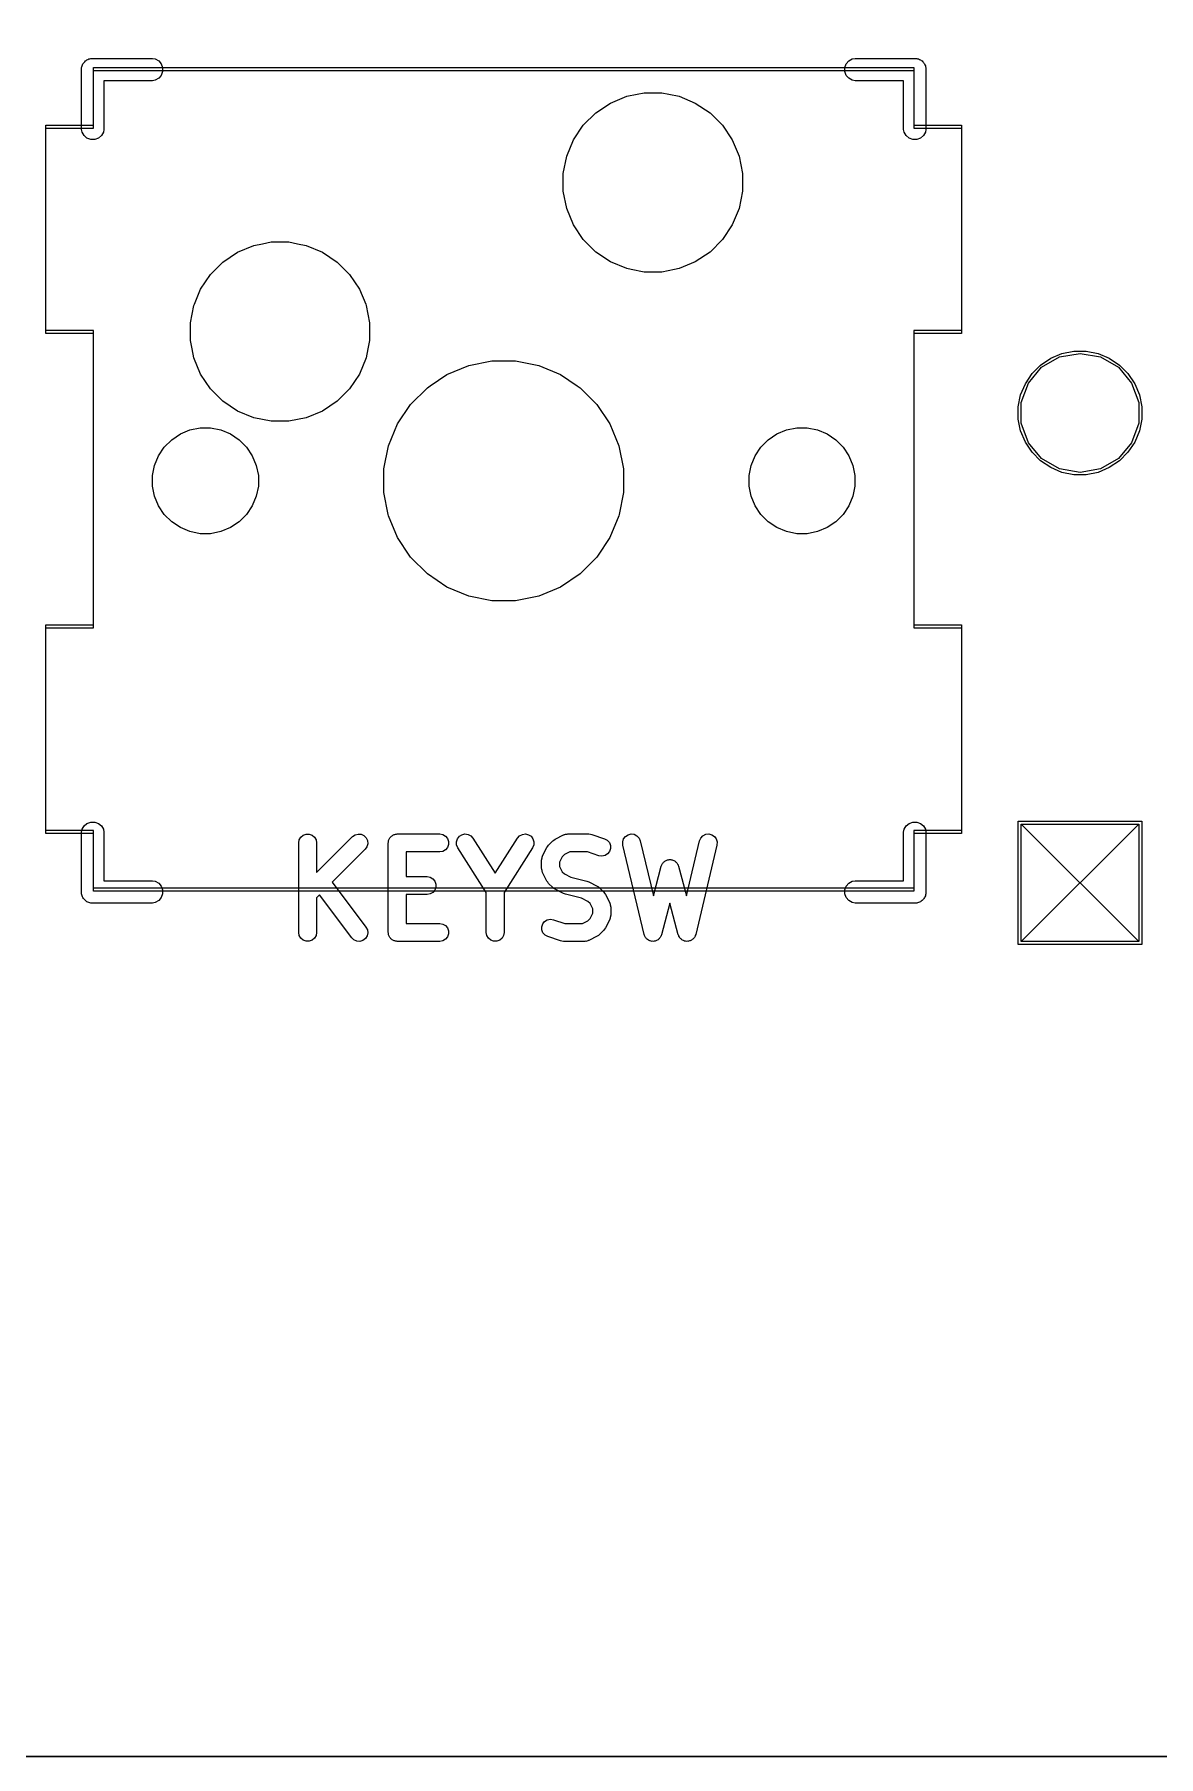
# Model space of a CAD drawing. Header units: millimetres. Extents: x 13 to 222, y -3 to 195.
# Drawn here: x 73.24 to 92.38, y 40.44 to 69.76 of the extents above; entities that cross this region are included whole.
import ezdxf

# ---------------------------------------------------------------- set-up
doc = ezdxf.new("R2010")
doc.units = ezdxf.units.MM
doc.header["$MEASUREMENT"] = 0
doc.layers.add('Ergodox plate', color=7, linetype='Continuous', lineweight=0, true_color=0xf6921e)
doc.layers.add('Orig switch cut', color=7, linetype='Continuous', lineweight=0, true_color=0xde3535)
doc.layers.add('Mask', color=134, linetype='Continuous')
doc.layers.add('Silk', color=142, linetype='Continuous')

msp = doc.modelspace()

# ---------------------------------------------------------------- linework, layer by layer
at = {"layer": 'Ergodox plate'}
msp.add_lwpolyline([(99.143, 40.444), (22.011, 40.444, -0.414214), (15.011, 47.444), (15.011, 171.874, -0.414214), (22.011, 178.874), (125.882, 178.874)], format="xyb", dxfattribs=at)
msp.add_lwpolyline([(88.213, 69.199), (88.213, 68.219), (89.026, 68.219), (89.026, 64.719), (88.213, 64.719), (88.213, 59.71), (89.026, 59.71), (89.026, 56.21), (88.213, 56.21), (88.213, 55.229), (74.243, 55.229), (74.243, 56.21), (73.431, 56.21), (73.431, 59.71), (74.243, 59.71), (74.243, 64.719), (73.431, 64.719), (73.431, 68.219), (74.243, 68.219), (74.243, 69.199)], close=True, dxfattribs=at)
at = {"layer": 'Mask', "linetype": 'Continuous'}
for p, q in [((83.047, 68.594), (83.325, 68.709)), ((83.325, 68.709), (83.501, 68.744)), ((83.501, 68.744), (83.62, 68.768)), ((83.62, 68.768), (83.92, 68.768)), ((83.92, 68.768), (84.039, 68.744)), ((84.039, 68.744), (84.215, 68.709)), ((84.215, 68.709), (84.493, 68.594)), ((82.585, 68.215), (82.797, 68.427)), ((82.797, 68.427), (83.047, 68.594)), ((84.493, 68.594), (84.743, 68.427)), ((84.743, 68.427), (84.955, 68.215)), ((82.418, 67.965), (82.585, 68.215)), ((84.955, 68.215), (85.122, 67.965)), ((82.303, 67.687), (82.418, 67.965)), ((85.122, 67.965), (85.237, 67.687)), ((82.244, 67.392), (82.303, 67.687)), ((85.237, 67.687), (85.296, 67.392)), ((82.244, 67.092), (82.244, 67.392)), ((85.296, 67.392), (85.296, 67.092)), ((82.303, 66.797), (82.244, 67.092)), ((85.296, 67.092), (85.237, 66.797)), ((82.418, 66.519), (82.303, 66.797)), ((85.237, 66.797), (85.122, 66.519)), ((82.585, 66.269), (82.418, 66.519)), ((82.797, 66.057), (82.585, 66.269)), ((84.955, 66.269), (84.743, 66.057)), ((85.122, 66.519), (84.955, 66.269)), ((76.447, 65.887), (76.697, 66.054)), ((76.697, 66.054), (76.975, 66.169)), ((76.975, 66.169), (77.122, 66.199)), ((77.122, 66.199), (77.27, 66.228)), ((77.27, 66.228), (77.57, 66.228)), ((77.57, 66.228), (77.718, 66.199)), ((77.718, 66.199), (77.865, 66.169)), ((77.865, 66.169), (78.143, 66.054)), ((78.143, 66.054), (78.393, 65.887)), ((83.047, 65.89), (82.797, 66.057)), ((84.743, 66.057), (84.493, 65.89)), ((76.235, 65.675), (76.447, 65.887)), ((78.393, 65.887), (78.605, 65.675)), ((83.325, 65.775), (83.047, 65.89)), ((83.4, 65.76), (83.325, 65.775)), ((83.62, 65.716), (83.4, 65.76)), ((83.92, 65.716), (83.62, 65.716)), ((84.14, 65.76), (83.92, 65.716)), ((84.215, 65.775), (84.14, 65.76)), ((84.493, 65.89), (84.215, 65.775)), ((75.961, 65.167), (76.068, 65.425)), ((76.068, 65.425), (76.235, 65.675)), ((78.605, 65.675), (78.772, 65.425)), ((78.772, 65.425), (78.879, 65.167)), ((75.894, 64.852), (75.953, 65.147)), ((75.953, 65.147), (75.961, 65.167)), ((78.879, 65.167), (78.887, 65.147)), ((78.887, 65.147), (78.946, 64.852)), ((75.894, 64.552), (75.894, 64.852)), ((78.946, 64.852), (78.946, 64.552)), ((75.923, 64.406), (75.894, 64.552)), ((78.946, 64.552), (78.917, 64.406)), ((75.953, 64.257), (75.923, 64.406)), ((76.068, 63.979), (75.953, 64.257)), ((78.887, 64.257), (78.772, 63.979)), ((78.917, 64.406), (78.887, 64.257)), ((90.374, 64.133), (90.546, 64.248)), ((90.546, 64.248), (90.737, 64.328)), ((90.737, 64.328), (90.94, 64.368)), ((90.94, 64.368), (91.147, 64.368)), ((91.147, 64.368), (91.351, 64.328)), ((91.351, 64.328), (91.542, 64.248)), ((91.542, 64.248), (91.714, 64.133)), ((76.235, 63.729), (76.068, 63.979)), ((78.772, 63.979), (78.605, 63.729)), ((79.977, 63.78), (80.263, 63.971)), ((80.263, 63.971), (80.635, 64.125)), ((80.635, 64.125), (81.029, 64.203)), ((80.635, 64.125), (80.635, 64.125)), ((80.635, 64.125), (80.635, 64.125)), ((81.029, 64.203), (81.431, 64.203)), ((81.431, 64.203), (81.825, 64.125)), ((81.825, 64.125), (81.825, 64.125)), ((81.825, 64.125), (81.825, 64.125)), ((81.825, 64.125), (82.197, 63.971)), ((82.197, 63.971), (82.483, 63.78)), ((90.113, 63.815), (90.228, 63.987)), ((90.228, 63.987), (90.374, 64.133)), ((91.714, 64.133), (91.86, 63.987)), ((91.86, 63.987), (91.975, 63.815)), ((76.447, 63.517), (76.235, 63.729)), ((78.605, 63.729), (78.393, 63.517)), ((79.645, 63.463), (79.929, 63.747)), ((79.929, 63.747), (79.977, 63.78)), ((82.483, 63.78), (82.531, 63.747)), ((82.531, 63.747), (82.815, 63.463)), ((89.993, 63.421), (90.033, 63.624)), ((90.033, 63.624), (90.113, 63.815)), ((91.975, 63.815), (92.055, 63.624)), ((92.055, 63.624), (92.095, 63.421)), ((76.697, 63.35), (76.447, 63.517)), ((76.975, 63.235), (76.697, 63.35)), ((78.143, 63.35), (77.865, 63.235)), ((78.393, 63.517), (78.143, 63.35)), ((79.421, 63.129), (79.645, 63.463)), ((79.645, 63.463), (79.645, 63.463)), ((82.815, 63.463), (82.815, 63.463)), ((82.815, 63.463), (83.039, 63.129)), ((89.993, 63.213), (89.993, 63.421)), ((92.095, 63.421), (92.095, 63.213)), ((75.887, 63.028), (76.061, 63.063)), ((76.061, 63.063), (76.239, 63.063)), ((76.239, 63.063), (76.413, 63.028)), ((77.122, 63.205), (76.975, 63.235)), ((77.27, 63.176), (77.122, 63.205)), ((77.57, 63.176), (77.27, 63.176)), ((77.718, 63.205), (77.57, 63.176)), ((77.865, 63.235), (77.718, 63.205)), ((79.268, 62.758), (79.421, 63.129)), ((83.039, 63.129), (83.192, 62.758)), ((86.047, 63.028), (86.221, 63.063)), ((86.221, 63.063), (86.399, 63.063)), ((86.399, 63.063), (86.573, 63.028)), ((90.033, 63.01), (89.993, 63.213)), ((92.095, 63.213), (92.055, 63.01)), ((75.45, 62.736), (75.576, 62.862)), ((75.576, 62.862), (75.723, 62.96)), ((75.723, 62.96), (75.887, 63.028)), ((76.413, 63.028), (76.577, 62.96)), ((76.577, 62.96), (76.724, 62.862)), ((76.724, 62.862), (76.85, 62.736)), ((79.189, 62.363), (79.267, 62.757)), ((79.267, 62.757), (79.268, 62.758)), ((83.192, 62.758), (83.193, 62.757)), ((83.193, 62.757), (83.271, 62.363)), ((85.61, 62.736), (85.736, 62.862)), ((85.736, 62.862), (85.883, 62.96)), ((85.883, 62.96), (86.047, 63.028)), ((86.573, 63.028), (86.737, 62.96)), ((86.737, 62.96), (86.884, 62.862)), ((86.884, 62.862), (87.01, 62.736)), ((90.113, 62.819), (90.033, 63.01)), ((90.228, 62.647), (90.113, 62.819)), ((91.975, 62.819), (91.86, 62.647)), ((92.055, 63.01), (91.975, 62.819)), ((75.284, 62.425), (75.352, 62.589)), ((75.352, 62.589), (75.45, 62.736)), ((76.85, 62.736), (76.948, 62.589)), ((76.948, 62.589), (77.016, 62.425)), ((85.444, 62.425), (85.512, 62.589)), ((85.512, 62.589), (85.61, 62.736)), ((87.01, 62.736), (87.108, 62.589)), ((87.108, 62.589), (87.176, 62.425)), ((90.374, 62.501), (90.228, 62.647)), ((90.546, 62.386), (90.374, 62.501)), ((91.714, 62.501), (91.542, 62.386)), ((91.86, 62.647), (91.714, 62.501)), ((75.249, 62.251), (75.284, 62.425)), ((75.249, 62.073), (75.249, 62.251)), ((77.016, 62.425), (77.051, 62.251)), ((77.051, 62.251), (77.051, 62.073)), ((79.189, 61.961), (79.189, 62.363)), ((83.271, 62.363), (83.271, 61.961)), ((85.409, 62.251), (85.444, 62.425)), ((85.409, 62.073), (85.409, 62.251)), ((87.176, 62.425), (87.211, 62.251)), ((87.211, 62.251), (87.211, 62.073)), ((90.737, 62.306), (90.546, 62.386)), ((90.94, 62.266), (90.737, 62.306)), ((91.147, 62.266), (90.94, 62.266)), ((91.351, 62.306), (91.147, 62.266)), ((91.542, 62.386), (91.351, 62.306)), ((75.284, 61.899), (75.249, 62.073)), ((75.352, 61.735), (75.284, 61.899)), ((77.016, 61.899), (76.948, 61.735)), ((77.051, 62.073), (77.016, 61.899)), ((79.263, 61.587), (79.189, 61.961)), ((83.271, 61.961), (83.197, 61.587)), ((85.444, 61.899), (85.409, 62.073)), ((85.512, 61.735), (85.444, 61.899)), ((87.176, 61.899), (87.108, 61.735)), ((87.211, 62.073), (87.176, 61.899)), ((75.45, 61.588), (75.352, 61.735)), ((75.576, 61.462), (75.45, 61.588)), ((76.85, 61.588), (76.724, 61.462)), ((76.948, 61.735), (76.85, 61.588)), ((79.267, 61.567), (79.263, 61.587)), ((83.197, 61.587), (83.193, 61.567)), ((85.61, 61.588), (85.512, 61.735)), ((85.736, 61.462), (85.61, 61.588)), ((87.01, 61.588), (86.884, 61.462)), ((87.108, 61.735), (87.01, 61.588)), ((75.723, 61.364), (75.576, 61.462)), ((75.887, 61.296), (75.723, 61.364)), ((76.061, 61.261), (75.887, 61.296)), ((76.413, 61.296), (76.239, 61.261)), ((76.577, 61.364), (76.413, 61.296)), ((76.724, 61.462), (76.577, 61.364)), ((79.421, 61.195), (79.267, 61.567)), ((83.193, 61.567), (83.039, 61.195)), ((85.883, 61.364), (85.736, 61.462)), ((86.047, 61.296), (85.883, 61.364)), ((86.221, 61.261), (86.047, 61.296)), ((86.573, 61.296), (86.399, 61.261)), ((86.737, 61.364), (86.573, 61.296)), ((86.884, 61.462), (86.737, 61.364)), ((76.239, 61.261), (76.061, 61.261)), ((79.631, 60.881), (79.421, 61.195)), ((83.039, 61.195), (82.829, 60.881)), ((86.399, 61.261), (86.221, 61.261)), ((79.645, 60.861), (79.631, 60.881)), ((79.929, 60.577), (79.645, 60.861)), ((82.815, 60.861), (82.531, 60.577)), ((82.829, 60.881), (82.815, 60.861)), ((80.263, 60.353), (79.929, 60.577)), ((79.929, 60.577), (79.929, 60.577)), ((82.531, 60.577), (82.197, 60.353)), ((82.531, 60.577), (82.531, 60.577)), ((80.635, 60.199), (80.263, 60.353)), ((81.029, 60.121), (80.635, 60.199)), ((80.635, 60.199), (80.635, 60.199)), ((80.635, 60.199), (80.635, 60.199)), ((81.431, 60.121), (81.029, 60.121)), ((81.825, 60.199), (81.431, 60.121)), ((82.197, 60.353), (81.825, 60.199)), ((81.825, 60.199), (81.825, 60.199)), ((81.825, 60.199), (81.825, 60.199)), ((89.993, 54.266), (89.993, 56.368)), ((89.993, 56.368), (92.095, 56.368)), ((92.095, 56.368), (92.095, 54.266)), ((92.095, 54.266), (89.993, 54.266))]:
    msp.add_line(p, q, dxfattribs=at)
at = {"layer": 'Orig switch cut', "lineweight": 0}
msp.add_line((13.177, 40.444), (105.551, 40.444), dxfattribs=at)
at = {"layer": 'Orig switch cut'}
msp.add_lwpolyline([(88.215, 69.147), (88.215, 68.167), (89.028, 68.167), (89.028, 64.667), (88.215, 64.667), (88.215, 59.658), (89.028, 59.658), (89.028, 56.158), (88.215, 56.158), (88.215, 55.177), (74.245, 55.177), (74.245, 56.158), (73.432, 56.158), (73.432, 59.658), (74.245, 59.658), (74.245, 64.667), (73.432, 64.667), (73.432, 68.167), (74.245, 68.167), (74.245, 69.147)], close=True, dxfattribs=at)
at = {"layer": 'Silk', "linetype": 'Continuous'}
for p, q in [((74.04, 69.196), (74.045, 69.211)), ((74.04, 69.179), (74.04, 69.196)), ((74.045, 69.211), (74.048, 69.228)), ((74.048, 69.228), (74.057, 69.243)), ((74.057, 69.243), (74.062, 69.259)), ((74.062, 69.259), (74.073, 69.272)), ((74.073, 69.272), (74.082, 69.286)), ((74.082, 69.286), (74.095, 69.297)), ((74.095, 69.297), (74.106, 69.31)), ((74.106, 69.31), (74.12, 69.319)), ((74.12, 69.319), (74.133, 69.33)), ((74.133, 69.33), (74.149, 69.335)), ((74.149, 69.335), (74.164, 69.344)), ((74.164, 69.344), (74.181, 69.347)), ((74.181, 69.347), (74.196, 69.352)), ((74.196, 69.352), (74.213, 69.352)), ((74.213, 69.352), (74.213, 69.352)), ((74.213, 69.352), (75.247, 69.352)), ((75.247, 69.352), (75.296, 69.344)), ((75.296, 69.344), (75.354, 69.31)), ((75.354, 69.31), (75.398, 69.259)), ((75.398, 69.259), (75.42, 69.196)), ((75.42, 69.196), (75.42, 69.128)), ((87.04, 69.196), (87.062, 69.259)), ((87.04, 69.128), (87.04, 69.196)), ((87.062, 69.259), (87.106, 69.31)), ((87.106, 69.31), (87.164, 69.344)), ((87.164, 69.344), (87.213, 69.352)), ((87.213, 69.352), (88.247, 69.352)), ((88.247, 69.352), (88.264, 69.352)), ((88.247, 69.352), (88.247, 69.352)), ((88.264, 69.352), (88.279, 69.347)), ((88.279, 69.347), (88.296, 69.344)), ((88.296, 69.344), (88.311, 69.335)), ((88.311, 69.335), (88.327, 69.33)), ((88.327, 69.33), (88.34, 69.319)), ((88.34, 69.319), (88.354, 69.31)), ((88.354, 69.31), (88.365, 69.297)), ((88.365, 69.297), (88.378, 69.286)), ((88.378, 69.286), (88.387, 69.272)), ((88.387, 69.272), (88.398, 69.259)), ((88.398, 69.259), (88.403, 69.243)), ((88.403, 69.243), (88.412, 69.228)), ((88.412, 69.228), (88.415, 69.211)), ((88.415, 69.211), (88.42, 69.196)), ((88.42, 69.196), (88.42, 69.179)), ((74.04, 68.145), (74.039, 69.179)), ((74.039, 69.179), (74.04, 69.179)), ((75.247, 68.971), (74.42, 68.971)), ((74.42, 68.971), (74.42, 68.145)), ((75.296, 68.98), (75.247, 68.971)), ((75.354, 69.014), (75.296, 68.98)), ((75.398, 69.065), (75.354, 69.014)), ((75.42, 69.128), (75.398, 69.065)), ((87.062, 69.065), (87.04, 69.128)), ((87.106, 69.014), (87.062, 69.065)), ((87.164, 68.98), (87.106, 69.014)), ((87.213, 68.971), (87.164, 68.98)), ((88.04, 68.971), (87.213, 68.971)), ((88.039, 68.145), (88.04, 68.971)), ((88.42, 69.179), (88.42, 69.179)), ((88.42, 69.179), (88.42, 68.145)), ((74.048, 68.096), (74.04, 68.145)), ((74.082, 68.038), (74.048, 68.096)), ((74.133, 67.994), (74.082, 68.038)), ((74.378, 68.038), (74.327, 67.994)), ((74.412, 68.096), (74.378, 68.038)), ((74.42, 68.145), (74.412, 68.096)), ((88.048, 68.096), (88.039, 68.145)), ((88.082, 68.038), (88.048, 68.096)), ((88.133, 67.994), (88.082, 68.038)), ((88.378, 68.038), (88.327, 67.994)), ((88.412, 68.096), (88.378, 68.038)), ((88.42, 68.145), (88.412, 68.096)), ((74.196, 67.972), (74.133, 67.994)), ((74.264, 67.972), (74.196, 67.972)), ((74.327, 67.994), (74.264, 67.972)), ((88.196, 67.972), (88.133, 67.994)), ((88.264, 67.972), (88.196, 67.972)), ((88.327, 67.994), (88.264, 67.972)), ((90.391, 64.095), (90.697, 64.271)), ((90.697, 64.271), (91.044, 64.332)), ((91.044, 64.332), (91.391, 64.271)), ((91.391, 64.271), (91.697, 64.095)), ((90.165, 63.825), (90.391, 64.095)), ((91.697, 64.095), (91.923, 63.825)), ((90.044, 63.493), (90.165, 63.825)), ((91.923, 63.825), (92.044, 63.493)), ((90.044, 63.141), (90.044, 63.493)), ((92.044, 63.493), (92.044, 63.141)), ((90.165, 62.809), (90.044, 63.141)), ((92.044, 63.141), (91.923, 62.809)), ((90.391, 62.539), (90.165, 62.809)), ((91.923, 62.809), (91.697, 62.539)), ((90.697, 62.363), (90.391, 62.539)), ((91.697, 62.539), (91.391, 62.363)), ((91.044, 62.302), (90.697, 62.363)), ((91.391, 62.363), (91.044, 62.302)), ((74.082, 56.286), (74.133, 56.33)), ((74.133, 56.33), (74.196, 56.352)), ((74.196, 56.352), (74.264, 56.352)), ((74.264, 56.352), (74.327, 56.33)), ((74.327, 56.33), (74.378, 56.286)), ((88.082, 56.286), (88.133, 56.33)), ((88.133, 56.33), (88.196, 56.352)), ((88.196, 56.352), (88.264, 56.352)), ((88.264, 56.352), (88.327, 56.33)), ((88.327, 56.33), (88.378, 56.286)), ((90.044, 54.317), (90.044, 56.317)), ((90.044, 56.317), (92.044, 56.317)), ((92.044, 56.317), (92.044, 54.317)), ((74.039, 56.179), (74.048, 56.228)), ((74.04, 55.196), (74.039, 56.179)), ((74.048, 56.228), (74.082, 56.286)), ((74.378, 56.286), (74.412, 56.228)), ((74.412, 56.228), (74.42, 56.179)), ((74.42, 56.179), (74.42, 55.352)), ((77.739, 55.997), (77.749, 56.049)), ((77.749, 56.049), (77.775, 56.095)), ((77.775, 56.095), (77.816, 56.129)), ((77.816, 56.129), (77.865, 56.147)), ((77.865, 56.147), (77.918, 56.147)), ((77.918, 56.147), (77.968, 56.129)), ((77.968, 56.129), (78.008, 56.095)), ((78.008, 56.095), (78.035, 56.049)), ((78.035, 56.049), (78.044, 55.997)), ((78.044, 55.494), (78.655, 56.104)), ((78.655, 56.104), (78.698, 56.135)), ((78.698, 56.135), (78.749, 56.148)), ((78.749, 56.148), (78.802, 56.144)), ((78.802, 56.144), (78.85, 56.121)), ((78.85, 56.121), (78.887, 56.084)), ((78.887, 56.084), (78.91, 56.036)), ((78.91, 56.036), (78.914, 55.983)), ((79.263, 55.997), (79.266, 56.01)), ((79.266, 56.023), (79.27, 56.036)), ((79.266, 56.01), (79.266, 56.023)), ((79.27, 56.036), (79.273, 56.049)), ((79.273, 56.049), (79.279, 56.06)), ((79.279, 56.06), (79.284, 56.073)), ((79.284, 56.073), (79.292, 56.083)), ((79.292, 56.083), (79.299, 56.095)), ((79.299, 56.095), (79.309, 56.103)), ((79.309, 56.103), (79.318, 56.113)), ((79.318, 56.113), (79.329, 56.12)), ((79.329, 56.12), (79.34, 56.129)), ((79.34, 56.129), (79.352, 56.133)), ((79.352, 56.133), (79.364, 56.14)), ((79.364, 56.14), (79.377, 56.142)), ((79.377, 56.142), (79.389, 56.147)), ((79.389, 56.147), (79.403, 56.147)), ((79.403, 56.147), (79.416, 56.149)), ((79.416, 56.149), (80.141, 56.149)), ((80.141, 56.149), (80.194, 56.14)), ((80.194, 56.14), (80.239, 56.113)), ((80.239, 56.113), (80.273, 56.073)), ((80.273, 56.073), (80.292, 56.023)), ((80.292, 56.023), (80.292, 55.97)), ((80.426, 56.017), (80.442, 56.067)), ((80.428, 55.964), (80.426, 56.017)), ((80.442, 56.067), (80.474, 56.109)), ((80.474, 56.109), (80.519, 56.137)), ((80.519, 56.137), (80.57, 56.149)), ((80.57, 56.149), (80.623, 56.142)), ((80.623, 56.142), (80.67, 56.117)), ((80.67, 56.117), (80.705, 56.078)), ((80.705, 56.078), (81.085, 55.482)), ((81.085, 55.482), (81.464, 56.078)), ((81.464, 56.078), (81.5, 56.117)), ((81.5, 56.117), (81.547, 56.142)), ((81.547, 56.142), (81.599, 56.149)), ((81.599, 56.149), (81.651, 56.137)), ((81.651, 56.137), (81.696, 56.109)), ((81.696, 56.109), (81.728, 56.067)), ((81.728, 56.067), (81.744, 56.017)), ((81.744, 56.017), (81.742, 55.964)), ((81.993, 55.959), (82.066, 56.032)), ((82.066, 56.032), (82.086, 56.046)), ((82.086, 56.046), (82.105, 56.06)), ((82.105, 56.06), (82.25, 56.133)), ((82.25, 56.133), (82.259, 56.135)), ((82.259, 56.135), (82.266, 56.14)), ((82.266, 56.14), (82.284, 56.143)), ((82.284, 56.143), (82.301, 56.148)), ((82.301, 56.148), (82.31, 56.147)), ((82.31, 56.147), (82.319, 56.149)), ((82.319, 56.149), (82.681, 56.149)), ((82.681, 56.149), (82.705, 56.145)), ((82.705, 56.145), (82.73, 56.141)), ((82.73, 56.141), (82.947, 56.069)), ((82.947, 56.069), (82.994, 56.043)), ((82.994, 56.043), (83.029, 56.004)), ((83.029, 56.004), (83.048, 55.955)), ((83.256, 56.014), (83.271, 56.065)), ((83.259, 55.961), (83.256, 56.014)), ((83.271, 56.065), (83.302, 56.107)), ((83.302, 56.107), (83.347, 56.136)), ((83.347, 56.136), (83.398, 56.149)), ((83.398, 56.149), (83.451, 56.143)), ((83.451, 56.143), (83.498, 56.119)), ((83.498, 56.119), (83.534, 56.08)), ((83.534, 56.08), (83.555, 56.032)), ((83.555, 56.032), (83.778, 55.095)), ((84.342, 55.095), (84.565, 56.032)), ((84.565, 56.032), (84.586, 56.08)), ((84.586, 56.08), (84.623, 56.119)), ((84.623, 56.119), (84.67, 56.143)), ((84.67, 56.143), (84.722, 56.149)), ((84.722, 56.149), (84.774, 56.136)), ((84.774, 56.136), (84.818, 56.107)), ((84.818, 56.107), (84.85, 56.065)), ((84.85, 56.065), (84.865, 56.014)), ((84.865, 56.014), (84.862, 55.961)), ((88.039, 55.352), (88.04, 56.179)), ((88.04, 56.179), (88.048, 56.228)), ((88.048, 56.228), (88.082, 56.286)), ((88.378, 56.286), (88.412, 56.228)), ((88.412, 56.228), (88.42, 56.179)), ((88.42, 56.179), (88.42, 55.145)), ((77.739, 54.473), (77.739, 55.997)), ((78.044, 55.997), (78.044, 55.494)), ((78.87, 55.889), (78.311, 55.329)), ((78.901, 55.932), (78.87, 55.889)), ((78.914, 55.983), (78.901, 55.932)), ((79.263, 54.473), (79.263, 55.997)), ((80.141, 55.844), (79.568, 55.844)), ((79.568, 55.844), (79.568, 55.423)), ((80.194, 55.853), (80.141, 55.844)), ((80.239, 55.88), (80.194, 55.853)), ((80.273, 55.92), (80.239, 55.88)), ((80.292, 55.97), (80.273, 55.92)), ((80.448, 55.915), (80.428, 55.964)), ((80.932, 55.154), (80.448, 55.915)), ((81.721, 55.915), (81.237, 55.154)), ((81.742, 55.964), (81.721, 55.915)), ((81.876, 55.706), (81.877, 55.715)), ((81.877, 55.724), (81.882, 55.741)), ((81.877, 55.715), (81.877, 55.724)), ((81.882, 55.741), (81.885, 55.758)), ((81.885, 55.758), (81.889, 55.766)), ((81.889, 55.766), (81.892, 55.774)), ((81.892, 55.774), (81.965, 55.92)), ((81.965, 55.92), (81.979, 55.939)), ((81.979, 55.939), (81.993, 55.959)), ((82.226, 55.761), (82.181, 55.67)), ((82.264, 55.799), (82.226, 55.761)), ((82.355, 55.844), (82.264, 55.799)), ((82.657, 55.844), (82.355, 55.844)), ((82.851, 55.779), (82.657, 55.844)), ((82.903, 55.772), (82.851, 55.779)), ((82.955, 55.782), (82.903, 55.772)), ((83, 55.81), (82.955, 55.782)), ((83.033, 55.851), (83, 55.81)), ((83.05, 55.902), (83.033, 55.851)), ((83.048, 55.955), (83.05, 55.902)), ((83.622, 54.437), (83.259, 55.961)), ((84.009, 55.703), (84.021, 55.708)), ((84.021, 55.708), (84.034, 55.709)), ((84.034, 55.709), (84.047, 55.713)), ((84.047, 55.713), (84.06, 55.712)), ((84.06, 55.712), (84.073, 55.713)), ((84.073, 55.713), (84.086, 55.709)), ((84.086, 55.709), (84.1, 55.708)), ((84.1, 55.708), (84.112, 55.703)), ((84.862, 55.961), (84.499, 54.437)), ((79.568, 55.423), (79.924, 55.423)), ((79.924, 55.423), (79.976, 55.414)), ((79.976, 55.414), (80.022, 55.388)), ((81.876, 55.561), (81.876, 55.706)), ((81.877, 55.552), (81.876, 55.561)), ((81.877, 55.544), (81.877, 55.552)), ((81.882, 55.527), (81.877, 55.544)), ((81.885, 55.509), (81.882, 55.527)), ((81.889, 55.501), (81.885, 55.509)), ((81.892, 55.493), (81.889, 55.501)), ((81.965, 55.348), (81.892, 55.493)), ((82.181, 55.67), (82.181, 55.597)), ((82.181, 55.597), (82.226, 55.506)), ((82.226, 55.506), (82.264, 55.469)), ((82.264, 55.469), (82.372, 55.415)), ((82.372, 55.415), (82.646, 55.346)), ((83.778, 55.095), (83.913, 55.6)), ((83.913, 55.6), (83.919, 55.613)), ((83.919, 55.613), (83.922, 55.626)), ((83.922, 55.626), (83.93, 55.636)), ((83.93, 55.636), (83.935, 55.648)), ((83.935, 55.648), (83.945, 55.658)), ((83.945, 55.658), (83.953, 55.669)), ((83.953, 55.669), (83.963, 55.677)), ((83.963, 55.677), (83.973, 55.686)), ((83.973, 55.686), (83.985, 55.692)), ((83.985, 55.692), (83.996, 55.699)), ((83.996, 55.699), (84.009, 55.703)), ((84.112, 55.703), (84.125, 55.699)), ((84.125, 55.699), (84.136, 55.692)), ((84.136, 55.692), (84.148, 55.686)), ((84.148, 55.686), (84.157, 55.677)), ((84.157, 55.677), (84.168, 55.669)), ((84.168, 55.669), (84.176, 55.658)), ((84.176, 55.658), (84.185, 55.648)), ((84.185, 55.648), (84.191, 55.636)), ((84.191, 55.636), (84.198, 55.626)), ((84.198, 55.626), (84.202, 55.613)), ((84.202, 55.613), (84.208, 55.6)), ((84.208, 55.6), (84.342, 55.095)), ((74.04, 55.128), (74.04, 55.196)), ((74.045, 55.113), (74.04, 55.128)), ((74.42, 55.352), (75.247, 55.352)), ((75.247, 55.352), (75.296, 55.344)), ((75.296, 55.344), (75.354, 55.31)), ((75.354, 55.31), (75.398, 55.259)), ((75.398, 55.259), (75.42, 55.196)), ((75.42, 55.128), (75.398, 55.065)), ((75.42, 55.196), (75.42, 55.128)), ((78.311, 55.329), (78.884, 54.564)), ((79.976, 55.128), (79.924, 55.118)), ((80.022, 55.154), (79.976, 55.128)), ((80.022, 55.388), (80.056, 55.347)), ((80.056, 55.195), (80.022, 55.154)), ((80.056, 55.347), (80.074, 55.297)), ((80.074, 55.244), (80.056, 55.195)), ((80.074, 55.297), (80.074, 55.244)), ((80.932, 54.473), (80.932, 55.154)), ((81.237, 55.154), (81.237, 54.473)), ((81.979, 55.328), (81.965, 55.348)), ((81.993, 55.308), (81.979, 55.328)), ((82.066, 55.236), (81.993, 55.308)), ((82.086, 55.222), (82.066, 55.236)), ((82.105, 55.207), (82.086, 55.222)), ((82.25, 55.135), (82.105, 55.207)), ((82.266, 55.13), (82.25, 55.135)), ((82.282, 55.123), (82.266, 55.13)), ((82.556, 55.054), (82.282, 55.123)), ((82.646, 55.346), (82.661, 55.339)), ((82.661, 55.339), (82.677, 55.335)), ((82.677, 55.335), (82.822, 55.262)), ((82.822, 55.262), (82.842, 55.247)), ((82.842, 55.247), (82.862, 55.233)), ((82.862, 55.233), (82.934, 55.161)), ((82.934, 55.161), (82.948, 55.141)), ((82.948, 55.141), (82.963, 55.121)), ((82.963, 55.121), (83.035, 54.976)), ((87.04, 55.196), (87.062, 55.259)), ((87.04, 55.128), (87.04, 55.196)), ((87.062, 55.065), (87.04, 55.128)), ((87.062, 55.259), (87.106, 55.31)), ((87.106, 55.31), (87.164, 55.344)), ((87.164, 55.344), (87.213, 55.352)), ((87.213, 55.352), (88.039, 55.352)), ((88.42, 55.128), (88.415, 55.113)), ((88.42, 55.145), (88.42, 55.145)), ((88.42, 55.145), (88.42, 55.128)), ((74.048, 55.096), (74.045, 55.113)), ((74.057, 55.081), (74.048, 55.096)), ((74.062, 55.065), (74.057, 55.081)), ((74.073, 55.052), (74.062, 55.065)), ((74.082, 55.038), (74.073, 55.052)), ((74.095, 55.027), (74.082, 55.038)), ((74.106, 55.014), (74.095, 55.027)), ((74.12, 55.005), (74.106, 55.014)), ((74.133, 54.994), (74.12, 55.005)), ((74.149, 54.989), (74.133, 54.994)), ((74.164, 54.98), (74.149, 54.989)), ((74.181, 54.977), (74.164, 54.98)), ((74.196, 54.972), (74.181, 54.977)), ((74.213, 54.972), (74.196, 54.972)), ((74.213, 54.971), (74.213, 54.972)), ((75.247, 54.971), (74.213, 54.971)), ((75.296, 54.98), (75.247, 54.971)), ((75.354, 55.014), (75.296, 54.98)), ((75.398, 55.065), (75.354, 55.014)), ((78.093, 55.111), (78.044, 55.063)), ((78.044, 55.063), (78.044, 54.473)), ((78.641, 54.381), (78.093, 55.111)), ((79.924, 55.118), (79.568, 55.118)), ((79.568, 55.118), (79.568, 54.625)), ((82.664, 55), (82.556, 55.054)), ((82.701, 54.963), (82.664, 55)), ((82.747, 54.872), (82.701, 54.963)), ((82.747, 54.799), (82.747, 54.872)), ((83.035, 54.976), (83.038, 54.968)), ((83.038, 54.968), (83.042, 54.96)), ((83.042, 54.96), (83.045, 54.943)), ((83.045, 54.943), (83.051, 54.925)), ((83.051, 54.925), (83.05, 54.917)), ((83.05, 54.917), (83.052, 54.908)), ((83.052, 54.908), (83.052, 54.763)), ((84.06, 54.97), (83.917, 54.433)), ((84.203, 54.433), (84.06, 54.97)), ((87.106, 55.014), (87.062, 55.065)), ((87.164, 54.98), (87.106, 55.014)), ((87.213, 54.971), (87.164, 54.98)), ((88.247, 54.971), (87.213, 54.971)), ((88.264, 54.972), (88.247, 54.972)), ((88.247, 54.972), (88.247, 54.971)), ((88.279, 54.977), (88.264, 54.972)), ((88.296, 54.98), (88.279, 54.977)), ((88.311, 54.989), (88.296, 54.98)), ((88.327, 54.994), (88.311, 54.989)), ((88.34, 55.005), (88.327, 54.994)), ((88.354, 55.014), (88.34, 55.005)), ((88.365, 55.027), (88.354, 55.014)), ((88.378, 55.038), (88.365, 55.027)), ((88.387, 55.052), (88.378, 55.038)), ((88.398, 55.065), (88.387, 55.052)), ((88.403, 55.081), (88.398, 55.065)), ((88.412, 55.096), (88.403, 55.081)), ((88.415, 55.113), (88.412, 55.096)), ((78.884, 54.564), (78.908, 54.517)), ((79.568, 54.625), (80.141, 54.625)), ((80.141, 54.625), (80.194, 54.616)), ((80.194, 54.616), (80.239, 54.589)), ((80.239, 54.589), (80.273, 54.549)), ((80.273, 54.549), (80.292, 54.499)), ((81.878, 54.567), (81.894, 54.618)), ((81.879, 54.515), (81.878, 54.567)), ((81.894, 54.618), (81.927, 54.659)), ((81.927, 54.659), (81.972, 54.687)), ((81.972, 54.687), (82.024, 54.697)), ((82.024, 54.697), (82.076, 54.69)), ((82.076, 54.69), (82.271, 54.625)), ((82.271, 54.625), (82.573, 54.625)), ((82.573, 54.625), (82.664, 54.67)), ((82.664, 54.67), (82.701, 54.708)), ((82.701, 54.708), (82.747, 54.799)), ((82.963, 54.55), (82.948, 54.53)), ((83.035, 54.695), (82.963, 54.55)), ((83.038, 54.703), (83.035, 54.695)), ((83.042, 54.711), (83.038, 54.703)), ((83.045, 54.728), (83.042, 54.711)), ((83.051, 54.745), (83.045, 54.728)), ((83.052, 54.763), (83.05, 54.754)), ((83.05, 54.754), (83.051, 54.745)), ((77.749, 54.42), (77.739, 54.473)), ((77.775, 54.375), (77.749, 54.42)), ((77.816, 54.341), (77.775, 54.375)), ((77.865, 54.322), (77.816, 54.341)), ((77.918, 54.322), (77.865, 54.322)), ((77.968, 54.341), (77.918, 54.322)), ((78.008, 54.375), (77.968, 54.341)), ((78.035, 54.42), (78.008, 54.375)), ((78.044, 54.473), (78.035, 54.42)), ((78.679, 54.345), (78.641, 54.381)), ((78.728, 54.324), (78.679, 54.345)), ((78.781, 54.321), (78.728, 54.324)), ((78.831, 54.337), (78.781, 54.321)), ((78.874, 54.368), (78.831, 54.337)), ((78.903, 54.413), (78.874, 54.368)), ((78.915, 54.464), (78.903, 54.413)), ((78.908, 54.517), (78.915, 54.464)), ((79.266, 54.459), (79.263, 54.473)), ((79.266, 54.446), (79.266, 54.459)), ((79.27, 54.434), (79.266, 54.446)), ((79.273, 54.42), (79.27, 54.434)), ((79.279, 54.409), (79.273, 54.42)), ((79.284, 54.396), (79.279, 54.409)), ((79.292, 54.386), (79.284, 54.396)), ((79.299, 54.375), (79.292, 54.386)), ((79.309, 54.366), (79.299, 54.375)), ((79.318, 54.356), (79.309, 54.366)), ((79.329, 54.349), (79.318, 54.356)), ((79.34, 54.341), (79.329, 54.349)), ((79.352, 54.336), (79.34, 54.341)), ((79.364, 54.329), (79.352, 54.336)), ((79.377, 54.327), (79.364, 54.329)), ((79.389, 54.322), (79.377, 54.327)), ((79.403, 54.322), (79.389, 54.322)), ((79.416, 54.32), (79.403, 54.322)), ((80.141, 54.32), (79.416, 54.32)), ((80.194, 54.329), (80.141, 54.32)), ((80.239, 54.356), (80.194, 54.329)), ((80.273, 54.396), (80.239, 54.356)), ((80.292, 54.446), (80.273, 54.396)), ((80.292, 54.499), (80.292, 54.446)), ((80.942, 54.42), (80.932, 54.473)), ((80.968, 54.375), (80.942, 54.42)), ((81.009, 54.341), (80.968, 54.375)), ((81.058, 54.322), (81.009, 54.341)), ((81.111, 54.322), (81.058, 54.322)), ((81.161, 54.341), (81.111, 54.322)), ((81.202, 54.375), (81.161, 54.341)), ((81.228, 54.42), (81.202, 54.375)), ((81.237, 54.473), (81.228, 54.42)), ((81.898, 54.465), (81.879, 54.515)), ((81.934, 54.426), (81.898, 54.465)), ((81.98, 54.401), (81.934, 54.426)), ((82.198, 54.328), (81.98, 54.401)), ((82.222, 54.324), (82.198, 54.328)), ((82.246, 54.32), (82.222, 54.324)), ((82.609, 54.32), (82.246, 54.32)), ((82.618, 54.322), (82.609, 54.32)), ((82.626, 54.321), (82.618, 54.322)), ((82.643, 54.326), (82.626, 54.321)), ((82.661, 54.329), (82.643, 54.326)), ((82.669, 54.334), (82.661, 54.329)), ((82.677, 54.336), (82.669, 54.334)), ((82.822, 54.409), (82.677, 54.336)), ((82.842, 54.423), (82.822, 54.409)), ((82.862, 54.437), (82.842, 54.423)), ((82.934, 54.51), (82.862, 54.437)), ((82.948, 54.53), (82.934, 54.51)), ((83.628, 54.423), (83.622, 54.437)), ((83.632, 54.408), (83.628, 54.423)), ((83.638, 54.399), (83.632, 54.408)), ((83.643, 54.389), (83.638, 54.399)), ((83.653, 54.377), (83.643, 54.389)), ((83.662, 54.365), (83.653, 54.377)), ((83.671, 54.358), (83.662, 54.365)), ((83.679, 54.35), (83.671, 54.358)), ((83.693, 54.343), (83.679, 54.35)), ((83.706, 54.334), (83.693, 54.343)), ((83.717, 54.332), (83.706, 54.334)), ((83.726, 54.327), (83.717, 54.332)), ((83.742, 54.325), (83.726, 54.327)), ((83.757, 54.321), (83.742, 54.325)), ((83.768, 54.322), (83.757, 54.321)), ((83.779, 54.32), (83.768, 54.322)), ((83.794, 54.324), (83.779, 54.32)), ((83.81, 54.325), (83.794, 54.324)), ((83.82, 54.33), (83.81, 54.325)), ((83.831, 54.333), (83.82, 54.33)), ((83.843, 54.341), (83.831, 54.333)), ((83.858, 54.348), (83.843, 54.341)), ((83.865, 54.356), (83.858, 54.348)), ((83.875, 54.362), (83.865, 54.356)), ((83.884, 54.374), (83.875, 54.362)), ((83.895, 54.385), (83.884, 54.374)), ((83.9, 54.395), (83.895, 54.385)), ((83.906, 54.404), (83.9, 54.395)), ((83.911, 54.419), (83.906, 54.404)), ((83.917, 54.433), (83.911, 54.419)), ((84.21, 54.419), (84.203, 54.433)), ((84.214, 54.404), (84.21, 54.419)), ((84.221, 54.395), (84.214, 54.404)), ((84.226, 54.385), (84.221, 54.395)), ((84.237, 54.374), (84.226, 54.385)), ((84.246, 54.362), (84.237, 54.374)), ((84.255, 54.356), (84.246, 54.362)), ((84.263, 54.348), (84.255, 54.356)), ((84.277, 54.341), (84.263, 54.348)), ((84.29, 54.333), (84.277, 54.341)), ((84.301, 54.33), (84.29, 54.333)), ((84.311, 54.325), (84.301, 54.33)), ((84.326, 54.324), (84.311, 54.325)), ((84.342, 54.32), (84.326, 54.324)), ((84.353, 54.322), (84.342, 54.32)), ((84.364, 54.321), (84.353, 54.322)), ((84.379, 54.325), (84.364, 54.321)), ((84.394, 54.327), (84.379, 54.325)), ((84.404, 54.332), (84.394, 54.327)), ((84.415, 54.334), (84.404, 54.332)), ((84.428, 54.343), (84.415, 54.334)), ((84.441, 54.35), (84.428, 54.343)), ((84.449, 54.358), (84.441, 54.35)), ((84.458, 54.365), (84.449, 54.358)), ((84.467, 54.377), (84.458, 54.365)), ((84.478, 54.389), (84.467, 54.377)), ((84.482, 54.399), (84.478, 54.389)), ((84.489, 54.408), (84.482, 54.399)), ((84.493, 54.423), (84.489, 54.408)), ((84.499, 54.437), (84.493, 54.423)), ((92.044, 54.317), (90.044, 54.317))]:
    msp.add_line(p, q, dxfattribs=at)
at = {"layer": 'Silk', "lineweight": 0}
for p, q in [((90.044, 56.317), (92.044, 54.317)), ((92.044, 56.317), (90.044, 54.317))]:
    msp.add_line(p, q, dxfattribs=at)

doc.saveas('drawing.dxf')
